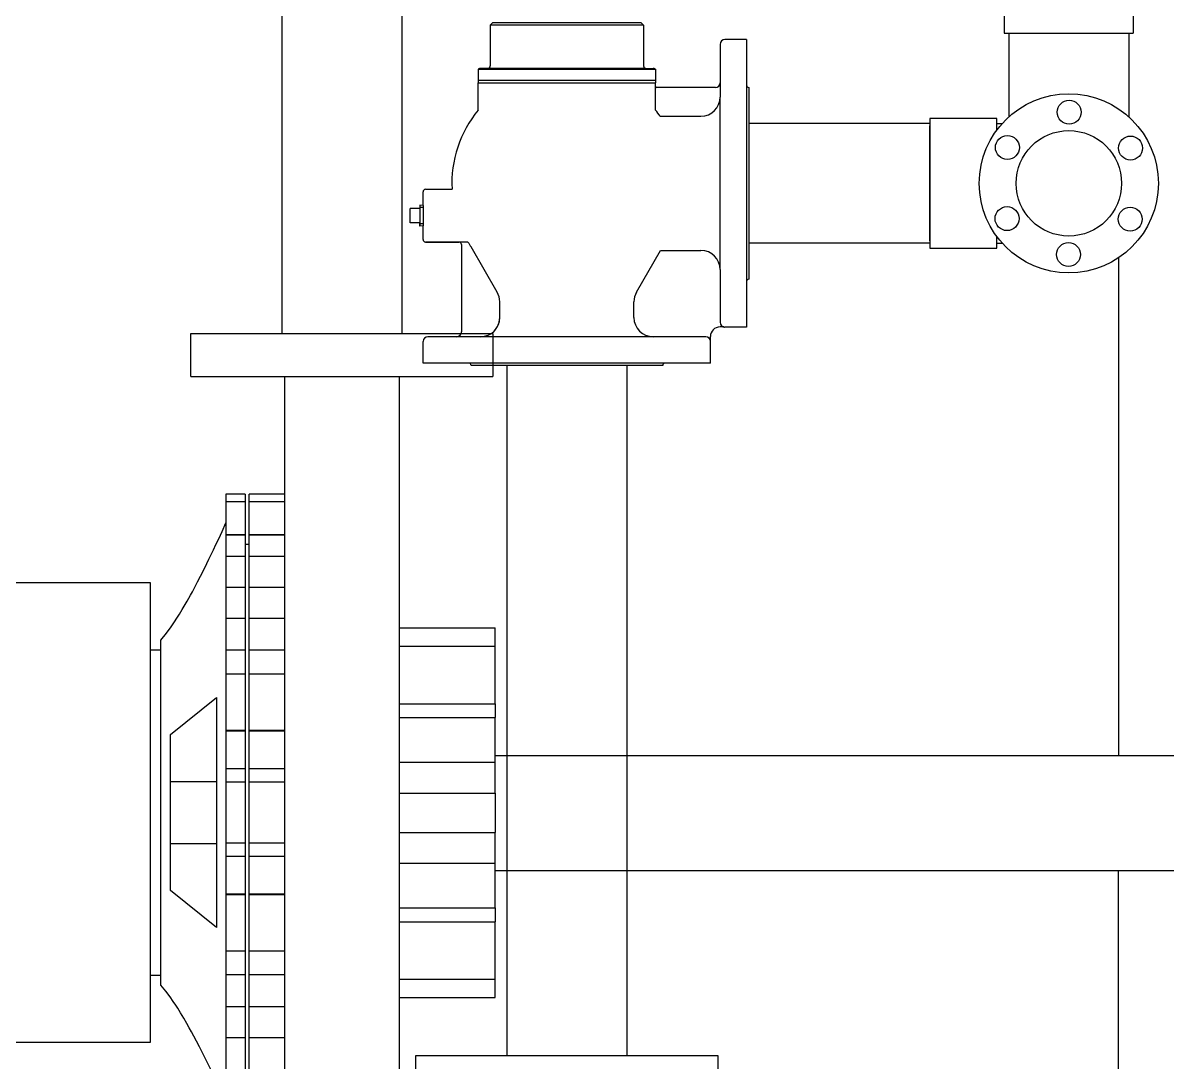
# Model space of a CAD drawing. Header units: inches. Extents: x 1687 to 2128, y 1222 to 1501.
# Drawn here: x 1964.32 to 1994.17, y 1317.69 to 1344.8 of the extents above; entities that cross this region are included whole.
import ezdxf

# ---------------------------------------------------------------- set-up
doc = ezdxf.new("R2010")
doc.units = ezdxf.units.IN
doc.header["$MEASUREMENT"] = 0
doc.layers.add('WDPUMP', color=7, linetype='Continuous')
doc.layers.add('WSPUMP', color=7, linetype='Continuous')

msp = doc.modelspace()

# ---------------------------------------------------------------- linework, layer by layer
at = {"layer": 'WDPUMP', "color": 0, "linetype": 'Continuous'}
for p, q in [((1971.0789, 1354.6979), (1971.0789, 1336.6979)), ((1974.2039, 1354.6979), (1974.2039, 1336.6979)), ((1989.926, 1346.9315), (1989.926, 1344.5276)), ((1993.2914, 1346.9315), (1993.2914, 1344.5276)), ((1976.5739, 1344.7997), (1976.5114, 1344.7372)), ((1980.5114, 1344.7372), (1976.5114, 1344.7372)), ((1976.5114, 1344.7372), (1976.5114, 1343.6752)), ((1980.4489, 1344.7997), (1977.7254, 1344.7997)), ((1980.4489, 1344.7997), (1980.5114, 1344.7372)), ((1980.5114, 1344.7372), (1980.5114, 1343.6752)), ((1989.926, 1344.5276), (1993.2914, 1344.5276)), ((1990.0462, 1344.5276), (1990.0462, 1342.3512)), ((1991.6087, 1344.5276), (1993.1712, 1344.5276)), ((1993.1712, 1344.5276), (1993.1712, 1342.3512)), ((1982.5114, 1344.2392), (1982.5114, 1343.2392)), ((1983.1989, 1344.3642), (1982.6364, 1344.3642)), ((1983.1989, 1344.3642), (1983.1989, 1343.1767)), ((1976.1989, 1343.5959), (1980.8239, 1343.5959)), ((1976.1989, 1343.5959), (1976.1989, 1343.3002)), ((1976.4489, 1343.6127), (1976.2614, 1343.6127)), ((1980.5739, 1343.6127), (1976.4489, 1343.6127)), ((1980.5739, 1343.6127), (1980.7614, 1343.6127)), ((1980.8239, 1343.5959), (1980.8239, 1343.3002)), ((1980.8239, 1343.3002), (1976.1989, 1343.3002)), ((1976.1989, 1343.2392), (1980.8239, 1343.2392)), ((1976.1989, 1342.5253), (1976.1989, 1343.2392)), ((1980.8239, 1342.5253), (1980.8239, 1343.2392)), ((1982.3864, 1343.1142), (1980.8547, 1343.1142)), ((1983.1989, 1343.1767), (1983.1989, 1338.0517)), ((1983.2614, 1343.1142), (1983.2614, 1338.1142)), ((1982.5114, 1338.3642), (1982.5114, 1342.8642)), ((1980.9481, 1342.3642), (1982.0114, 1342.3642)), ((1987.9837, 1342.3017), (1987.9837, 1338.9267)), ((1989.7337, 1342.3017), (1987.9837, 1342.3017)), ((1989.7337, 1342.008), (1989.7337, 1342.3017)), ((1987.9837, 1342.1767), (1983.2614, 1342.1767)), ((1987.9837, 1339.1142), (1987.9837, 1342.1142)), ((1989.7337, 1342.1767), (1989.8717, 1342.1767)), ((1974.7614, 1340.0377), (1974.7614, 1340.3955)), ((1974.8239, 1340.458), (1975.5154, 1340.458)), ((1975.5154, 1340.458), (1975.5157, 1340.458)), ((1974.6725, 1339.958), (1974.4225, 1339.958)), ((1974.4225, 1339.583), (1974.4225, 1339.958)), ((1974.7614, 1340.0377), (1974.6725, 1340.0405)), ((1974.6725, 1340.0405), (1974.6725, 1339.9865)), ((1974.7614, 1339.9865), (1974.6725, 1339.9865)), ((1974.6725, 1339.9865), (1974.6725, 1339.958)), ((1974.6725, 1339.958), (1974.6725, 1339.583)), ((1974.7614, 1340.0377), (1974.7614, 1339.5545)), ((1974.6725, 1339.583), (1974.4225, 1339.583)), ((1974.6725, 1339.5545), (1974.6725, 1339.583)), ((1974.7614, 1339.5545), (1974.6725, 1339.5545)), ((1974.6725, 1339.5545), (1974.6725, 1339.5005)), ((1974.7614, 1339.5032), (1974.6725, 1339.5005)), ((1974.7614, 1339.1455), (1974.7614, 1339.5032)), ((1974.8239, 1339.083), (1975.6989, 1339.083)), ((1975.9319, 1339.083), (1975.6989, 1339.083)), ((1975.7614, 1339.0205), (1975.7614, 1336.7392)), ((1987.9837, 1339.0517), (1983.2614, 1339.0517)), ((1989.7337, 1338.9267), (1989.7337, 1339.2203)), ((1989.7337, 1339.0517), (1989.8717, 1339.0517)), ((1976.6944, 1337.7732), (1976.0128, 1338.9537)), ((1980.3283, 1337.7732), (1980.9582, 1338.8642)), ((1980.9582, 1338.8642), (1982.0114, 1338.8642)), ((1987.9837, 1338.9267), (1989.7337, 1338.9267)), ((1992.9018, 1338.6683), (1992.9018, 1325.6913)), ((1982.5114, 1338.3642), (1982.5114, 1336.9892)), ((1983.1989, 1338.0517), (1983.1989, 1336.8642)), ((1976.7614, 1337.1142), (1976.7614, 1337.5232)), ((1980.2614, 1337.1142), (1980.2614, 1337.5232)), ((1968.7039, 1335.5729), (1968.7039, 1336.6979)), ((1968.7039, 1336.6979), (1976.5789, 1336.6979)), ((1976.5789, 1336.6979), (1976.5789, 1335.5729)), ((1982.606, 1336.8679), (1982.5076, 1336.8679)), ((1983.1989, 1336.8642), (1982.6364, 1336.8642)), ((1980.7614, 1336.6142), (1976.5789, 1336.6142)), ((1982.1364, 1336.6142), (1980.7614, 1336.6142)), ((1982.2576, 1336.5196), (1982.2576, 1336.6179)), ((1982.2614, 1335.9267), (1982.2614, 1336.4892)), ((1981.0739, 1335.9267), (1976.5789, 1335.9267)), ((1981.0114, 1335.8642), (1976.5789, 1335.8642)), ((1976.9489, 1335.8642), (1976.9489, 1325.6913)), ((1980.0739, 1335.8642), (1980.0739, 1325.6913)), ((1982.2614, 1335.9267), (1981.0739, 1335.9267)), ((1968.7039, 1335.5729), (1976.5789, 1335.5729)), ((1971.1414, 1335.5729), (1971.1414, 1328.3247)), ((1974.1414, 1328.3247), (1974.1414, 1335.5729)), ((1970.1164, 1332.5047), (1969.6164, 1332.5047)), ((1969.6164, 1332.5047), (1969.6164, 1332.3096)), ((1970.1164, 1332.5047), (1969.6164, 1332.5047)), ((1969.6164, 1332.5047), (1969.6164, 1332.5047)), ((1970.1164, 1332.5047), (1970.1164, 1332.3096)), ((1970.1164, 1332.5047), (1970.1164, 1332.5047)), ((1971.1414, 1332.5047), (1970.2244, 1332.5047)), ((1970.2244, 1332.3096), (1970.2244, 1332.5047)), ((1971.1414, 1332.5047), (1970.2244, 1332.5047)), ((1970.2244, 1332.5047), (1970.2244, 1332.5047)), ((1970.1164, 1332.3096), (1969.6164, 1332.3096)), ((1969.6164, 1332.3096), (1969.6164, 1331.4468)), ((1970.1164, 1332.3096), (1970.1164, 1331.4468)), ((1971.1414, 1332.3096), (1970.2244, 1332.3096)), ((1970.2244, 1331.4468), (1970.2244, 1332.3096)), ((1969.6164, 1331.4468), (1969.6164, 1331.4351)), ((1970.1164, 1331.4468), (1969.6164, 1331.4468)), ((1970.1164, 1331.4351), (1969.6164, 1331.4351)), ((1969.6164, 1331.4351), (1969.6164, 1330.8795)), ((1970.1164, 1331.4468), (1970.1164, 1331.4353)), ((1970.1164, 1331.4351), (1970.1164, 1330.8795)), ((1971.1414, 1331.4468), (1970.2244, 1331.4468)), ((1970.2244, 1331.4353), (1970.2244, 1331.4468)), ((1971.1414, 1331.4351), (1970.2244, 1331.4351)), ((1970.2244, 1330.8795), (1970.2244, 1331.4351)), ((1970.1164, 1331.1979), (1970.2244, 1331.1979)), ((1970.1164, 1330.8795), (1969.6164, 1330.8795)), ((1969.6164, 1330.8795), (1969.6164, 1330.0749)), ((1970.1164, 1330.8795), (1970.1164, 1330.0749)), ((1971.1414, 1330.8795), (1970.2244, 1330.8795)), ((1970.2244, 1330.0749), (1970.2244, 1330.8795)), ((1953.5656, 1330.1979), (1967.6354, 1330.1979)), ((1967.6354, 1330.1979), (1967.6354, 1318.1979)), ((1969.6164, 1330.0749), (1969.6164, 1329.2636)), ((1970.1164, 1330.0749), (1969.6164, 1330.0749)), ((1970.1164, 1330.0749), (1970.1164, 1329.264)), ((1971.1414, 1330.0749), (1970.2244, 1330.0749)), ((1970.2244, 1329.264), (1970.2244, 1330.0749)), ((1970.1164, 1329.2636), (1969.6164, 1329.2636)), ((1969.6164, 1329.2636), (1969.6164, 1328.4322)), ((1970.1164, 1329.2636), (1970.1164, 1328.4322)), ((1971.1414, 1329.2636), (1970.2244, 1329.2636)), ((1970.2244, 1328.4322), (1970.2244, 1329.2636)), ((1974.1414, 1329.0219), (1976.6414, 1329.0219)), ((1976.6414, 1328.54), (1976.6414, 1329.0219)), ((1967.9164, 1319.6979), (1967.9164, 1328.6979)), ((1967.6354, 1328.4479), (1967.9164, 1328.4479)), ((1970.1164, 1328.4322), (1969.6164, 1328.4322)), ((1969.6164, 1328.4322), (1969.6164, 1327.8083)), ((1970.1164, 1328.4322), (1970.1164, 1327.8083)), ((1971.1414, 1328.4322), (1970.2244, 1328.4322)), ((1970.2244, 1327.8083), (1970.2244, 1328.4322)), ((1971.1414, 1328.3247), (1971.1414, 1314.4329)), ((1974.1414, 1328.54), (1976.6414, 1328.54)), ((1974.1414, 1314.4329), (1974.1414, 1328.3247)), ((1976.6414, 1327.037), (1976.6414, 1328.54)), ((1969.6164, 1327.8083), (1969.6164, 1326.3406)), ((1970.1164, 1327.8083), (1969.6164, 1327.8083)), ((1970.1164, 1327.8083), (1970.1164, 1326.3406)), ((1971.1414, 1327.8083), (1970.2244, 1327.8083)), ((1970.2244, 1326.3406), (1970.2244, 1327.8083)), ((1968.1664, 1326.2322), (1969.3664, 1327.1979)), ((1969.3664, 1327.1979), (1969.3664, 1321.1979)), ((1974.1414, 1327.037), (1976.6414, 1327.037)), ((1976.6414, 1327.037), (1976.6414, 1326.677)), ((1974.1414, 1326.6792), (1976.6414, 1326.6792)), ((1976.6414, 1325.5153), (1976.6414, 1326.6792)), ((1968.1664, 1322.1636), (1968.1664, 1326.2322)), ((1970.1164, 1326.3406), (1969.6164, 1326.3406)), ((1969.6164, 1326.3406), (1969.6164, 1326.321)), ((1970.1164, 1326.321), (1969.6164, 1326.321)), ((1969.6164, 1326.321), (1969.6164, 1325.3402)), ((1970.1164, 1326.3406), (1970.1164, 1326.321)), ((1970.1164, 1326.321), (1970.1164, 1325.3402)), ((1971.1414, 1326.3406), (1970.2244, 1326.3406)), ((1970.2244, 1326.321), (1970.2244, 1326.3406)), ((1970.2244, 1325.3402), (1970.2244, 1326.321)), ((1971.1414, 1326.321), (1970.2244, 1326.321)), ((1976.6414, 1325.6913), (2002.4489, 1325.6913)), ((1970.1164, 1325.3402), (1969.6164, 1325.3402)), ((1969.6164, 1325.3402), (1969.6164, 1324.992)), ((1970.1164, 1325.3402), (1970.1164, 1324.992)), ((1971.1414, 1325.3402), (1970.2244, 1325.3402)), ((1970.2244, 1324.992), (1970.2244, 1325.3402)), ((1974.1414, 1325.5153), (1976.6414, 1325.5153)), ((1976.6414, 1324.7061), (1976.6414, 1325.5153)), ((1968.1664, 1325.0104), (1969.3664, 1325.0104)), ((1969.6164, 1324.992), (1969.6164, 1323.4034)), ((1970.1164, 1324.992), (1969.6164, 1324.992)), ((1970.1164, 1324.992), (1970.1164, 1323.4034)), ((1971.1414, 1324.992), (1970.2244, 1324.992)), ((1970.2244, 1323.4034), (1970.2244, 1324.992)), ((1974.1414, 1324.7061), (1976.6414, 1324.7061)), ((1976.6414, 1324.7061), (1976.6414, 1323.6765)), ((1974.1414, 1323.6765), (1976.6414, 1323.6765)), ((1976.6414, 1322.883), (1976.6414, 1323.6765)), ((1969.3664, 1323.3854), (1968.1664, 1323.3854)), ((1970.1164, 1323.4034), (1969.6164, 1323.4034)), ((1969.6164, 1323.4034), (1969.6164, 1323.0552)), ((1970.1164, 1323.4034), (1970.1164, 1323.0552)), ((1971.1414, 1323.4034), (1970.2244, 1323.4034)), ((1970.2244, 1323.0552), (1970.2244, 1323.4034)), ((1970.1164, 1323.0552), (1969.6164, 1323.0552)), ((1969.6164, 1323.0552), (1969.6164, 1322.0744)), ((1970.1164, 1323.0552), (1970.1164, 1322.0744)), ((1971.1414, 1323.0552), (1970.2244, 1323.0552)), ((1970.2244, 1322.0744), (1970.2244, 1323.0552)), ((1974.1414, 1322.883), (1976.6414, 1322.883)), ((1976.6414, 1321.7188), (1976.6414, 1322.883)), ((1976.6414, 1322.6913), (2002.4489, 1322.6913)), ((1976.9489, 1322.6913), (1976.9489, 1317.8642)), ((1980.0739, 1322.6913), (1980.0739, 1317.8642)), ((1992.9018, 1306.8576), (1992.9018, 1322.6913)), ((1969.3664, 1321.1979), (1968.1664, 1322.1636)), ((1970.1164, 1322.0744), (1969.6164, 1322.0744)), ((1969.6164, 1322.0744), (1969.6164, 1322.0549)), ((1969.6164, 1322.0549), (1969.6164, 1320.5872)), ((1970.1164, 1322.0549), (1969.6164, 1322.0549)), ((1970.1164, 1322.0744), (1970.1164, 1322.0549)), ((1970.1164, 1322.0549), (1970.1164, 1320.5872)), ((1971.1414, 1322.0744), (1970.2244, 1322.0744)), ((1970.2244, 1322.0549), (1970.2244, 1322.0744)), ((1971.1414, 1322.0549), (1970.2244, 1322.0549)), ((1970.2244, 1320.5872), (1970.2244, 1322.0549)), ((1974.1414, 1321.7188), (1976.6414, 1321.7188)), ((1976.6414, 1321.7166), (1976.6414, 1321.3508)), ((1974.1414, 1321.3508), (1976.6414, 1321.3508)), ((1976.6414, 1319.857), (1976.6414, 1321.3508)), ((1970.1164, 1320.5872), (1969.6164, 1320.5872)), ((1969.6164, 1320.5872), (1969.6164, 1319.9633)), ((1970.1164, 1320.5872), (1970.1164, 1319.9633)), ((1971.1414, 1320.5872), (1970.2244, 1320.5872)), ((1970.2244, 1319.9633), (1970.2244, 1320.5872)), ((1967.9164, 1319.9479), (1967.6354, 1319.9479)), ((1970.1164, 1319.9633), (1969.6164, 1319.9633)), ((1969.6164, 1319.9633), (1969.6164, 1319.1318)), ((1970.1164, 1319.9633), (1970.1164, 1319.1318)), ((1971.1414, 1319.9633), (1970.2244, 1319.9633)), ((1970.2244, 1319.1318), (1970.2244, 1319.9633)), ((1974.1414, 1319.857), (1976.6414, 1319.857)), ((1976.6414, 1319.3746), (1976.6414, 1319.857)), ((1974.1414, 1319.3746), (1976.6414, 1319.3746)), ((1974.1414, 1319.3739), (1976.6414, 1319.3746)), ((1976.6414, 1319.3746), (1976.6414, 1319.3746)), ((1969.6164, 1319.1318), (1969.6164, 1318.3207)), ((1970.1164, 1319.1318), (1969.6164, 1319.1318)), ((1970.1164, 1319.1322), (1970.1164, 1318.3207)), ((1970.2244, 1318.3207), (1970.2244, 1319.1322)), ((1971.1414, 1319.1318), (1970.2244, 1319.1318)), ((1967.6354, 1318.1979), (1963.6664, 1318.1979)), ((1970.1164, 1318.3207), (1969.6164, 1318.3207)), ((1969.6164, 1318.3207), (1969.6164, 1317.5161)), ((1970.1164, 1318.3207), (1970.1164, 1317.5161)), ((1971.1414, 1318.3207), (1970.2244, 1318.3207)), ((1970.2244, 1317.5161), (1970.2244, 1318.3207)), ((1974.5739, 1316.7392), (1974.5739, 1317.8642)), ((1974.5739, 1317.8642), (1982.4489, 1317.8642)), ((1982.4489, 1317.8642), (1982.4489, 1316.7392))]:
    msp.add_line(p, q, dxfattribs=at)
at = {"layer": 'WDPUMP', "color": 0, "linetype": 'Continuous', "flags": 128}
for points in [[(1967.9164, 1328.6979), (1968.0668, 1328.8793), (1968.1866, 1329.0419), (1968.2759, 1329.1724), (1968.3388, 1329.269), (1968.4044, 1329.3732), (1968.478, 1329.4943), (1968.554, 1329.6237), (1968.6063, 1329.7152), (1968.6517, 1329.7961), (1968.692, 1329.8692), (1968.7416, 1329.9604), (1968.8036, 1330.0763), (1968.8779, 1330.2181), (1968.9539, 1330.3662), (1969.0447, 1330.547), (1969.1175, 1330.6944), (1969.1741, 1330.8105), (1969.2308, 1330.9282), (1969.2915, 1331.0555), (1969.3551, 1331.1901), (1969.4271, 1331.3443), (1969.5142, 1331.5329), (1969.6164, 1331.7569)], [(1969.6164, 1316.6389), (1969.5067, 1316.8793), (1969.4146, 1317.0784), (1969.3395, 1317.2388), (1969.2721, 1317.3813), (1969.2091, 1317.5128), (1969.1507, 1317.6336), (1969.1078, 1317.7212), (1969.0557, 1317.8267), (1968.9944, 1317.9494), (1968.9239, 1318.0883), (1968.846, 1318.2389), (1968.7768, 1318.37), (1968.7198, 1318.4757), (1968.6596, 1318.5855), (1968.5959, 1318.6989), (1968.5187, 1318.8327), (1968.4345, 1318.9737), (1968.3591, 1319.0951), (1968.3065, 1319.1769), (1968.2432, 1319.272), (1968.1571, 1319.3953), (1968.0482, 1319.5404), (1967.9164, 1319.6979)]]:
    msp.add_lwpolyline(points, dxfattribs=at)
at = {"layer": 'WDPUMP', "color": 0, "linetype": 'Continuous'}
for centre, radius in [((1991.6087, 1340.6142), 2.3363), ((1991.6173, 1342.4698), 0.3125), ((1990.006, 1341.5495), 0.3125), ((1991.6087, 1340.6142), 1.375), ((1991.6087, 1340.6142), 1.375), ((1993.2201, 1341.5345), 0.3125), ((1989.9973, 1339.6938), 0.3125), ((1993.2114, 1339.6789), 0.3125), ((1991.6001, 1338.7585), 0.3125)]:
    msp.add_circle(centre, radius, dxfattribs=at)
for centre, radius, start, end in [((1982.6364, 1344.2392), 0.125, 90, 180), ((1976.2614, 1343.4877), 0.125, 90, 120), ((1976.4489, 1343.6752), 0.0625, 270, 0), ((1980.5739, 1343.6752), 0.0625, 180, 270), ((1980.7614, 1343.4877), 0.125, 60, 90), ((1982.3864, 1343.2392), 0.125, 270, 0), ((1980.8547, 1343.1455), 0.0313, 190.25487, 270), ((1983.2614, 1343.1767), 0.0625, 180, 270), ((1982.0114, 1342.8642), 0.5, 270, 0), ((1978.5114, 1340.6142), 3, 140.42878, 182.98455), ((1978.5114, 1340.6142), 3, 35.68533, 39.57122), ((1974.8239, 1340.3955), 0.0625, 90, 180), ((1974.8239, 1339.1455), 0.0625, 180, 270), ((1975.6989, 1339.0205), 0.0625, 0, 90), ((1978.5114, 1340.6142), 3, 210.69048, 213.607), ((1982.0114, 1338.3642), 0.5, 0, 90), ((1983.2614, 1338.0517), 0.0625, 90, 180), ((1976.2614, 1337.5232), 0.5, 0, 30), ((1980.7614, 1337.5232), 0.5, 150, 180), ((1976.2614, 1337.1142), 0.5, 303.64011, 0), ((1980.7614, 1337.1142), 0.5, 180, 270), ((1975.6364, 1336.7392), 0.125, 340.72306, 0), ((1982.5076, 1336.6179), 0.25, 90, 180), ((1982.6364, 1336.9892), 0.125, 255.93013, 270), ((1982.1364, 1336.4892), 0.125, 0, 14.06987), ((1981.0739, 1335.8642), 0.0625, 90, 180)]:
    msp.add_arc(centre, radius, start, end, dxfattribs=at)
at = {"layer": 'WSPUMP', "color": 0, "linetype": 'Continuous'}
for p, q in [((1976.5739, 1344.7997), (1976.5114, 1344.7372)), ((1980.5114, 1344.7372), (1976.5114, 1344.7372)), ((1976.5114, 1344.7372), (1976.5114, 1343.6752)), ((1980.4489, 1344.7997), (1976.5739, 1344.7997)), ((1980.4489, 1344.7997), (1980.5114, 1344.7372)), ((1980.5114, 1344.7372), (1980.5114, 1343.6752)), ((1982.5114, 1344.2392), (1982.5114, 1342.8642)), ((1983.1989, 1344.3642), (1982.6364, 1344.3642)), ((1983.1989, 1344.3642), (1983.1989, 1343.1767)), ((1976.1989, 1343.5959), (1980.8239, 1343.5959)), ((1976.1989, 1343.5959), (1976.1989, 1343.2392)), ((1976.4489, 1343.6127), (1976.2614, 1343.6127)), ((1980.5739, 1343.6127), (1976.4489, 1343.6127)), ((1980.5739, 1343.6127), (1980.7614, 1343.6127)), ((1980.8239, 1343.5959), (1980.8239, 1343.2392)), ((1980.8239, 1343.3002), (1976.1989, 1343.3002)), ((1976.1989, 1343.2392), (1980.8239, 1343.2392)), ((1976.1989, 1342.5248), (1976.1989, 1343.2392)), ((1980.8239, 1342.5248), (1980.8239, 1343.2392)), ((1982.3864, 1343.1142), (1980.8547, 1343.1142)), ((1983.1989, 1343.1767), (1983.1989, 1338.0517)), ((1983.2614, 1343.1142), (1983.2614, 1338.1142)), ((1982.5114, 1338.3642), (1982.5114, 1342.8642)), ((1980.9477, 1342.3642), (1982.0114, 1342.3642)), ((1987.9837, 1342.3017), (1987.9837, 1338.9267)), ((1989.7337, 1342.3017), (1987.9837, 1342.3017)), ((1989.7337, 1342.008), (1989.7337, 1342.3017)), ((1987.9837, 1342.1767), (1983.2614, 1342.1767)), ((1987.9837, 1339.1142), (1987.9837, 1342.1142)), ((1989.7337, 1342.1767), (1989.8717, 1342.1767)), ((1974.7614, 1340.0377), (1974.7614, 1340.3955)), ((1974.8239, 1340.458), (1975.5157, 1340.458)), ((1974.6725, 1339.958), (1974.4225, 1339.958)), ((1974.4225, 1339.583), (1974.4225, 1339.958)), ((1974.7614, 1340.0377), (1974.6725, 1340.0405)), ((1974.6725, 1340.0405), (1974.6725, 1339.958)), ((1974.7614, 1339.9865), (1974.6725, 1339.9865)), ((1974.6725, 1339.958), (1974.6725, 1339.583)), ((1974.7614, 1340.0377), (1974.7614, 1339.5032)), ((1974.6725, 1339.583), (1974.4225, 1339.583)), ((1974.6725, 1339.5005), (1974.6725, 1339.583)), ((1974.7614, 1339.5545), (1974.6725, 1339.5545)), ((1974.7614, 1339.5032), (1974.6725, 1339.5005)), ((1974.7614, 1339.1455), (1974.7614, 1339.5032)), ((1975.9319, 1339.083), (1974.8239, 1339.083)), ((1975.7614, 1339.0205), (1975.7614, 1336.7392)), ((1987.9837, 1339.0517), (1983.2614, 1339.0517)), ((1989.7337, 1338.9267), (1989.7337, 1339.2203)), ((1989.7337, 1339.0517), (1989.8717, 1339.0517)), ((1976.6944, 1337.7732), (1976.0104, 1338.9579)), ((1980.3283, 1337.7732), (1980.9582, 1338.8642)), ((1980.9582, 1338.8642), (1982.0114, 1338.8642)), ((1987.9837, 1338.9267), (1989.7337, 1338.9267)), ((1982.5114, 1338.3642), (1982.5114, 1336.9892)), ((1983.1989, 1338.0517), (1983.1989, 1336.8642)), ((1976.7614, 1337.1142), (1976.7614, 1337.5232)), ((1980.2614, 1337.1142), (1980.2614, 1337.5232)), ((1982.606, 1336.8679), (1982.5076, 1336.8679)), ((1983.1989, 1336.8642), (1982.6364, 1336.8642)), ((1974.7614, 1335.9267), (1974.7614, 1336.4892)), ((1976.2614, 1336.6142), (1974.8864, 1336.6142)), ((1980.7614, 1336.6142), (1976.2614, 1336.6142)), ((1982.1364, 1336.6142), (1980.7614, 1336.6142)), ((1982.2576, 1336.5196), (1982.2576, 1336.6179)), ((1982.2614, 1335.9267), (1982.2614, 1336.4892)), ((1975.9489, 1335.9267), (1974.7614, 1335.9267)), ((1981.0739, 1335.9267), (1975.9489, 1335.9267)), ((1981.0114, 1335.8642), (1976.0114, 1335.8642)), ((1976.9489, 1335.8642), (1976.9489, 1317.8642)), ((1980.0739, 1335.8642), (1980.0739, 1317.8642)), ((1982.2614, 1335.9267), (1981.0739, 1335.9267)), ((1974.5739, 1316.7392), (1974.5739, 1317.8642)), ((1974.5739, 1317.8642), (1982.4489, 1317.8642)), ((1982.4489, 1317.8642), (1982.4489, 1316.7392))]:
    msp.add_line(p, q, dxfattribs=at)
for centre, radius in [((1991.6087, 1340.6142), 2.3363), ((1991.6173, 1342.4698), 0.3125), ((1990.006, 1341.5495), 0.3125), ((1991.6087, 1340.6142), 1.375), ((1991.6087, 1340.6142), 1.375), ((1993.2201, 1341.5345), 0.3125), ((1989.9973, 1339.6938), 0.3125), ((1993.2114, 1339.6789), 0.3125), ((1991.6001, 1338.7585), 0.3125)]:
    msp.add_circle(centre, radius, dxfattribs=at)
for centre, radius, start, end in [((1982.6364, 1344.2392), 0.125, 90, 180), ((1976.2614, 1343.4877), 0.125, 90, 120), ((1976.4489, 1343.6752), 0.0625, 270, 0), ((1980.5739, 1343.6752), 0.0625, 180, 270), ((1980.7614, 1343.4877), 0.125, 60, 90), ((1982.3864, 1343.2392), 0.125, 270, 0), ((1980.8547, 1343.1455), 0.0313, 190.25487, 270), ((1983.2614, 1343.1767), 0.0625, 180, 270), ((1982.0114, 1342.8642), 0.5, 270, 0), ((1978.5114, 1340.6142), 3, 140.42878, 182.98455), ((1978.5114, 1340.6142), 3, 35.68533, 39.57122), ((1974.8239, 1340.3955), 0.0625, 90, 180), ((1974.8239, 1339.1455), 0.0625, 180, 270), ((1975.6989, 1339.0205), 0.0625, 0, 90), ((1978.5114, 1340.6142), 3, 210.69048, 213.607), ((1982.0114, 1338.3642), 0.5, 0, 90), ((1983.2614, 1338.0517), 0.0625, 90, 180), ((1976.2614, 1337.5232), 0.5, 0, 30), ((1980.7614, 1337.5232), 0.5, 150, 180), ((1976.2614, 1337.1142), 0.5, 270, 0), ((1980.7614, 1337.1142), 0.5, 180, 270), ((1982.6364, 1336.9892), 0.125, 180, 270), ((1975.6364, 1336.7392), 0.125, 270, 0), ((1982.5076, 1336.6179), 0.25, 90, 180), ((1974.8864, 1336.4892), 0.125, 90, 180), ((1982.1364, 1336.4892), 0.125, 0, 90), ((1975.9489, 1335.8642), 0.0625, 0, 90), ((1981.0739, 1335.8642), 0.0625, 90, 180)]:
    msp.add_arc(centre, radius, start, end, dxfattribs=at)

doc.saveas('drawing.dxf')
